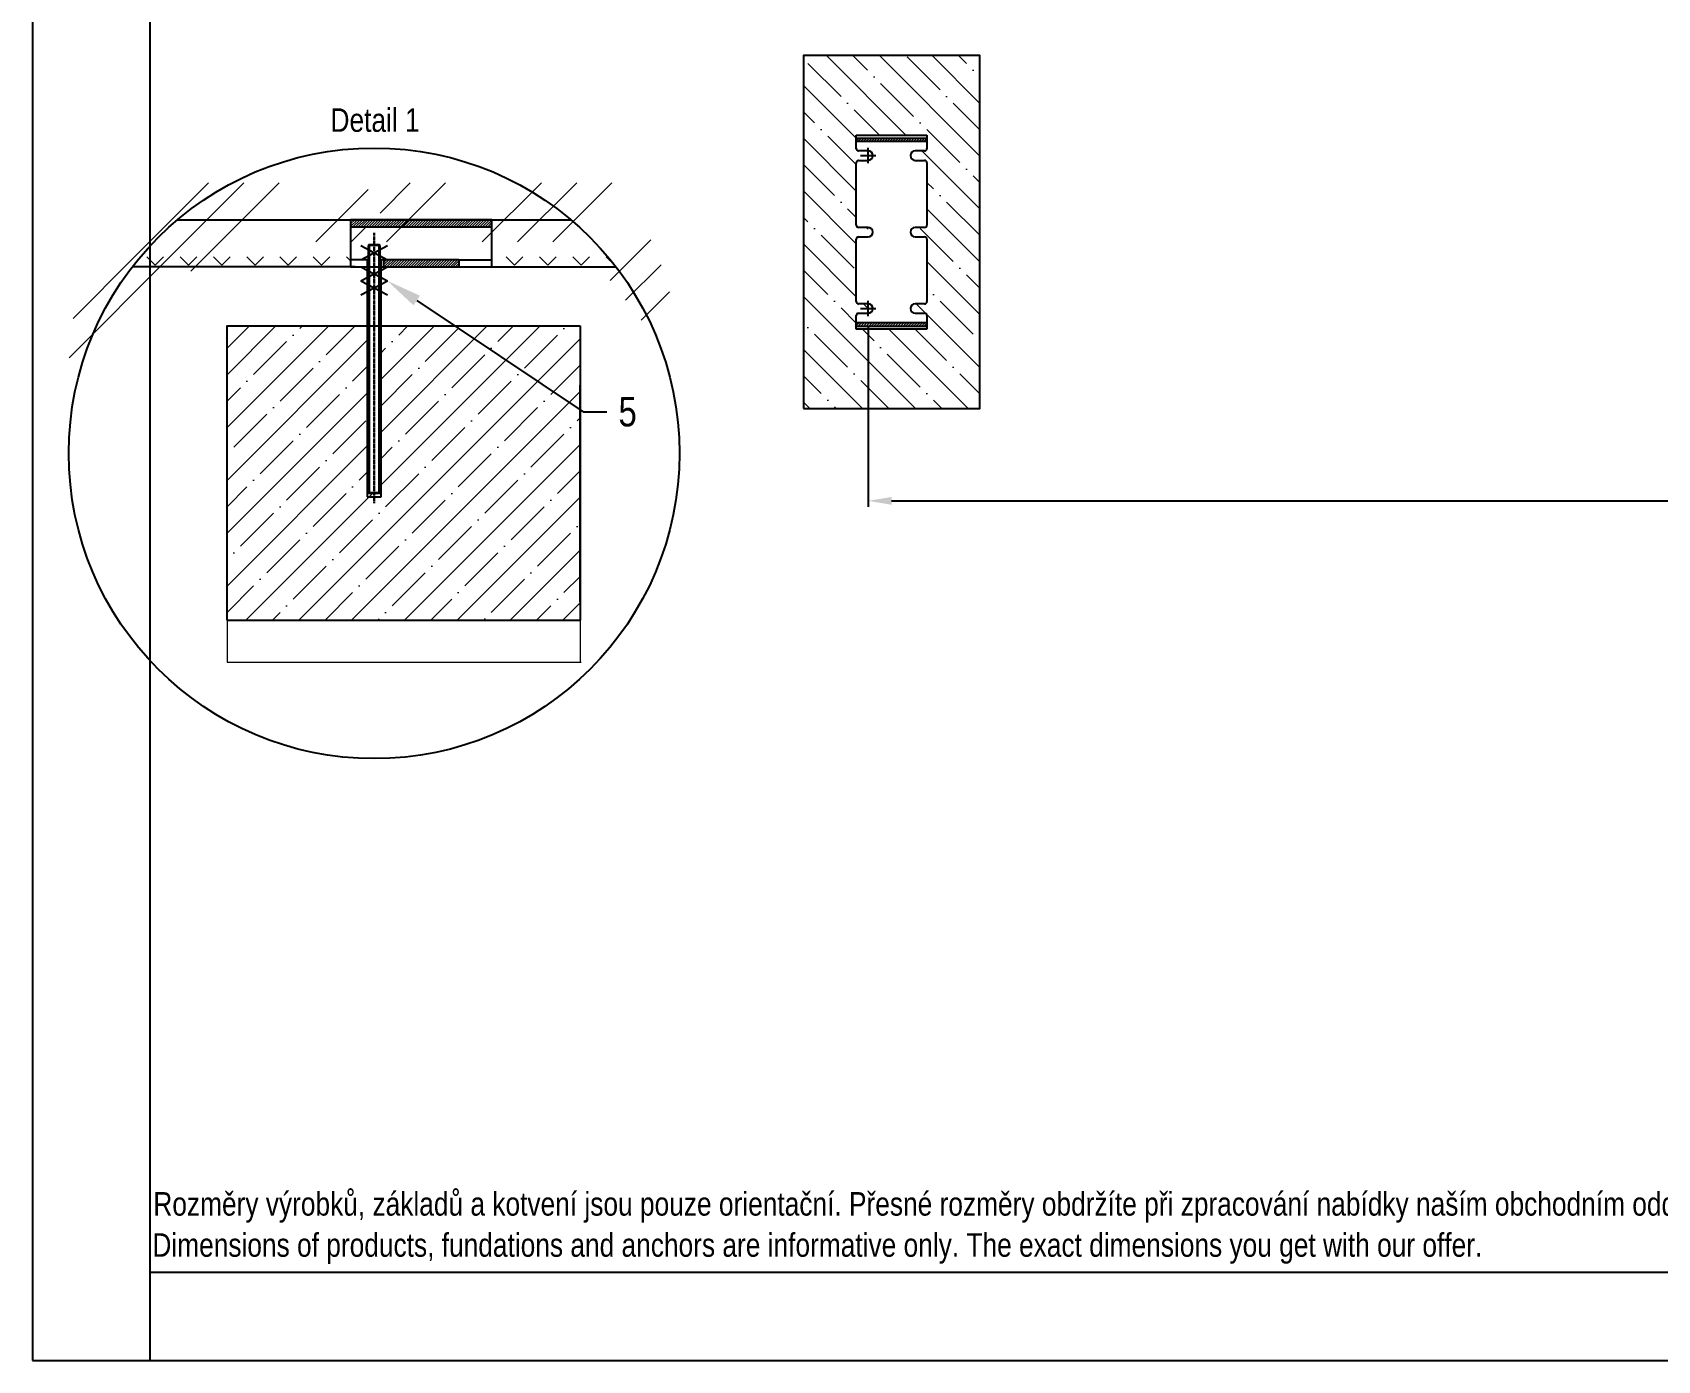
# Model space of a CAD drawing. Header units: millimetres. Extents: x 4694 to 10904, y 3135 to 7625.
# Drawn here: x 4694 to 7457, y 3135 to 5393 of the extents above; entities that cross this region are included whole.
import ezdxf
from ezdxf import colors
from ezdxf.entities.mleader import LeaderData, LeaderLine
from ezdxf.lldxf.tags import DXFTag
from ezdxf.math import Vec2, Vec3

# ---------------------------------------------------------------- set-up
doc = ezdxf.new("R2010")
doc.units = ezdxf.units.MM
doc.header["$LTSCALE"] = 0.1
doc.linetypes.add('DashDot', pattern=[15, 9, -3, 0, -3])
doc.layers.add('Nekreslit', color=6, linetype='Continuous', plot=False)
doc.layers.add('SRAFY', color=251, linetype='Continuous', lineweight=13)
doc.styles.add('SEACAD_Arial', font='arial.ttf', dxfattribs={"width": 0.8})
tags = doc.linetypes.add('CENTER2', pattern=[28.575, 19.05, -3.175, 3.175, -3.175]).pattern_tags.tags
tags[10:11] = [DXFTag(74, 4), DXFTag(75, 0), DXFTag(340, '0'), DXFTag(46, 0.0), DXFTag(50, 0.0), DXFTag(44, 0.0), DXFTag(45, 0.0)]
tags[8:9] = [DXFTag(74, 4), DXFTag(75, 0), DXFTag(340, '0'), DXFTag(46, 0.0), DXFTag(50, 0.0), DXFTag(44, 0.0), DXFTag(45, 0.0)]
tags[6:7] = [DXFTag(74, 4), DXFTag(75, 0), DXFTag(340, '0'), DXFTag(46, 0.0), DXFTag(50, 0.0), DXFTag(44, 0.0), DXFTag(45, 0.0)]
tags[4:5] = [DXFTag(74, 4), DXFTag(75, 0), DXFTag(340, '0'), DXFTag(46, 0.0), DXFTag(50, 0.0), DXFTag(44, 0.0), DXFTag(45, 0.0)]
tags = doc.linetypes.add('HIDDEN2', pattern=[4.7625, 3.175, -1.5875]).pattern_tags.tags
tags[6:7] = [DXFTag(74, 4), DXFTag(75, 0), DXFTag(340, '0'), DXFTag(46, 0.0), DXFTag(50, 0.0), DXFTag(44, 0.0), DXFTag(45, 0.0)]
tags[4:5] = [DXFTag(74, 4), DXFTag(75, 0), DXFTag(340, '0'), DXFTag(46, 0.0), DXFTag(50, 0.0), DXFTag(44, 0.0), DXFTag(45, 0.0)]
doc.dimstyles.new('ISO-25', dxfattribs={"dimtxt": 1.6, "dimasz": 2, "dimexe": 0.5, "dimexo": 1.5, "dimtad": 1, "dimdec": 0, "dimtxsty": 'SEACAD_Arial', "dimcen": 2, "dimadec": 0, "dimazin": 0, "dimtfac": 1, "dimtdec": 0, "dimtmove": 0, "dimatfit": 3, "dimfxl": 1, "dimarcsym": 0})

# ---------------------------------------------------------------- blocks, each defined once
blk = doc.blocks.new('*D11')
at = {"color": 0, "lineweight": -2, "transparency": 16777216}
for p, q in [((6114.8, 4893.8), (6114.8, 4586.9)), ((9314.8, 4893.8), (9314.8, 4586.9)), ((6154.8, 4596.9), (9274.8, 4596.9))]:
    blk.add_line(p, q, dxfattribs=at)
at = {"color": 0, "transparency": 16777216}
for points in [[(6154.8, 4603.5), (6154.8, 4590.2), (6114.8, 4596.9)], [(9274.8, 4603.5), (9274.8, 4590.2), (9314.8, 4596.9)]]:
    blk.add_solid(points, dxfattribs=at)
at = {"layer": 'Defpoints', "color": 0, "transparency": 16777216}
for p in [(6114.8, 4923.8), (9314.8, 4923.8), (9314.8, 4596.9)]:
    blk.add_point(p, dxfattribs=at)
at = {"color": 0, "transparency": 16777216, "insert": (7714.8, 4625.7), "char_height": 32, "attachment_point": 5, "style": 'SEACAD_Arial'}
blk.add_mtext('3200', dxfattribs=at)

msp = doc.modelspace()

# ---------------------------------------------------------------- hatches: boundary and pattern name
at = {"layer": 'SRAFY'}
h = msp.add_hatch(dxfattribs=at)
h.set_pattern_fill('ANSI35', color=256, scale=10, angle=90)
h.set_pattern_definition([(135, (1443.967, -642.73), (-44.9013, -44.9013), []), (135, (1443.967, -597.83), (-44.9013, -44.9013), [79.375, -15.875, 0, -15.875])])
h.paths.add_polyline_path([(6304.9, 5353.8), (6004.9, 5353.8), (6004.9, 4753.8), (6304.9, 4753.8)])
edge = h.paths.add_edge_path(flags=16)
edge.add_line((6094.8, 5218.8), (6214.8, 5218.8))
edge.add_line((6214.8, 5218.8), (6214.8, 5195.8))
edge.add_arc((6210.8, 5195.8), 4, -90, 0, ccw=False)
edge.add_line((6210.8, 5191.8), (6194.8, 5191.8))
edge.add_arc((6194.8, 5183.8), 8, 90, 270)
edge.add_line((6194.8, 5175.8), (6210.8, 5175.8))
edge.add_arc((6210.8, 5171.8), 4, 0, 90, ccw=False)
edge.add_line((6214.8, 5171.8), (6214.8, 5065.8))
edge.add_arc((6210.8, 5065.8), 4, -90, 0, ccw=False)
edge.add_line((6210.8, 5061.8), (6194.8, 5061.8))
edge.add_arc((6194.8, 5053.8), 8, 90, 270)
edge.add_line((6194.8, 5045.8), (6210.8, 5045.8))
edge.add_arc((6210.8, 5041.8), 4, 0, 90, ccw=False)
edge.add_line((6214.8, 5041.8), (6214.8, 4935.8))
edge.add_arc((6210.8, 4935.8), 4, -90, 0, ccw=False)
edge.add_line((6210.8, 4931.8), (6194.8, 4931.8))
edge.add_arc((6194.8, 4923.8), 8, 90, 270)
edge.add_line((6194.8, 4915.8), (6210.8, 4915.8))
edge.add_arc((6210.8, 4911.8), 4, 0, 90, ccw=False)
edge.add_line((6214.8, 4911.8), (6214.8, 4888.8))
edge.add_line((6214.8, 4888.8), (6094.8, 4888.8))
edge.add_line((6094.8, 4888.8), (6094.8, 4911.8))
edge.add_arc((6098.8, 4911.8), 4, 90, 180, ccw=False)
edge.add_line((6098.8, 4915.8), (6114.8, 4915.8))
edge.add_line((6114.8, 4915.8), (6114.8, 4931.8))
edge.add_line((6114.8, 4931.8), (6098.8, 4931.8))
edge.add_arc((6098.8, 4935.8), 4, 180, 270, ccw=False)
edge.add_line((6094.8, 4935.8), (6094.8, 5041.8))
edge.add_arc((6098.8, 5041.8), 4, 90, 180, ccw=False)
edge.add_line((6098.8, 5045.8), (6114.8, 5045.8))
edge.add_line((6114.8, 5045.8), (6114.8, 5061.8))
edge.add_line((6114.8, 5061.8), (6098.8, 5061.8))
edge.add_arc((6098.8, 5065.8), 4, 180, 270, ccw=False)
edge.add_line((6094.8, 5065.8), (6094.8, 5171.8))
edge.add_arc((6098.8, 5171.8), 4, 90, 180, ccw=False)
edge.add_line((6098.8, 5175.8), (6114.8, 5175.8))
edge.add_line((6114.8, 5175.8), (6114.8, 5191.8))
edge.add_line((6114.8, 5191.8), (6098.8, 5191.8))
edge.add_arc((6098.8, 5195.8), 4, 180, 270, ccw=False)
edge.add_line((6094.8, 5195.8), (6094.8, 5218.8))
h.paths.add_polyline_path([(6094.8, 5213.8), (6214.8, 5213.8), (6214.8, 5207.8), (6094.8, 5207.8)], flags=0)
h.paths.add_polyline_path([(6094.8, 4899.8), (6214.8, 4899.8), (6214.8, 4893.8), (6094.8, 4893.8)], flags=0)
h.paths.add_polyline_path([(9204.9, 5353.8), (9204.9, 4753.8), (9504.9, 4753.8), (9504.9, 5353.8)])
edge = h.paths.add_edge_path(flags=16)
edge.add_line((9294.8, 5218.8), (9414.8, 5218.8))
edge.add_line((9414.8, 5218.8), (9414.8, 5195.8))
edge.add_arc((9410.8, 5195.8), 4, -90, 0, ccw=False)
edge.add_line((9410.8, 5191.8), (9394.8, 5191.8))
edge.add_arc((9394.8, 5183.8), 8, 90, 270)
edge.add_line((9394.8, 5175.8), (9410.8, 5175.8))
edge.add_arc((9410.8, 5171.8), 4, 0, 90, ccw=False)
edge.add_line((9414.8, 5171.8), (9414.8, 5065.8))
edge.add_arc((9410.8, 5065.8), 4, -90, 0, ccw=False)
edge.add_line((9410.8, 5061.8), (9394.8, 5061.8))
edge.add_arc((9394.8, 5053.8), 8, 90, 270)
edge.add_line((9394.8, 5045.8), (9410.8, 5045.8))
edge.add_arc((9410.8, 5041.8), 4, 0, 90, ccw=False)
edge.add_line((9414.8, 5041.8), (9414.8, 4935.8))
edge.add_arc((9410.8, 4935.8), 4, -90, 0, ccw=False)
edge.add_line((9410.8, 4931.8), (9394.8, 4931.8))
edge.add_arc((9394.8, 4923.8), 8, 90, 270)
edge.add_line((9394.8, 4915.8), (9410.8, 4915.8))
edge.add_arc((9410.8, 4911.8), 4, 0, 90, ccw=False)
edge.add_line((9414.8, 4911.8), (9414.8, 4888.8))
edge.add_line((9414.8, 4888.8), (9294.8, 4888.8))
edge.add_line((9294.8, 4888.8), (9294.8, 4911.8))
edge.add_arc((9298.8, 4911.8), 4, 90, 180, ccw=False)
edge.add_line((9298.8, 4915.8), (9314.8, 4915.8))
edge.add_line((9314.8, 4915.8), (9314.8, 4931.8))
edge.add_line((9314.8, 4931.8), (9298.8, 4931.8))
edge.add_arc((9298.8, 4935.8), 4, 180, 270, ccw=False)
edge.add_line((9294.8, 4935.8), (9294.8, 5041.8))
edge.add_arc((9298.8, 5041.8), 4, 90, 180, ccw=False)
edge.add_line((9298.8, 5045.8), (9314.8, 5045.8))
edge.add_line((9314.8, 5045.8), (9314.8, 5061.8))
edge.add_line((9314.8, 5061.8), (9298.8, 5061.8))
edge.add_arc((9298.8, 5065.8), 4, 180, 270, ccw=False)
edge.add_line((9294.8, 5065.8), (9294.8, 5171.8))
edge.add_arc((9298.8, 5171.8), 4, 90, 180, ccw=False)
edge.add_line((9298.8, 5175.8), (9314.8, 5175.8))
edge.add_line((9314.8, 5175.8), (9314.8, 5191.8))
edge.add_line((9314.8, 5191.8), (9298.8, 5191.8))
edge.add_arc((9298.8, 5195.8), 4, 180, 270, ccw=False)
edge.add_line((9294.8, 5195.8), (9294.8, 5218.8))
h.paths.add_polyline_path([(9294.8, 5213.8), (9414.8, 5213.8), (9414.8, 5207.8), (9294.8, 5207.8)], flags=0)
h.paths.add_polyline_path([(9294.8, 4899.8), (9414.8, 4899.8), (9414.8, 4893.8), (9294.8, 4893.8)], flags=0)
h = msp.add_hatch(dxfattribs=at)
h.set_pattern_fill('ANSI31', color=256)
h.set_pattern_definition([(45, (1463.115, -4217.6645), (-2.245064, 2.245064), [])])
h.paths.add_polyline_path([(6214.8, 4899.8), (6094.8, 4899.8), (6094.8, 4893.8), (6214.8, 4893.8)])
h.paths.add_polyline_path([(6214.8, 5213.8), (6094.8, 5213.8), (6094.8, 5207.8), (6214.8, 5207.8)])
h = msp.add_hatch(dxfattribs=at)
h.set_pattern_fill('GOST_GROUND', color=256, scale=20)
h.set_pattern_definition([(45, (-2203.78, 768.44), (282.8427, -2e-14), [400]), (45, (-2143.78, 768.44), (282.8427, -2e-14), [400]), (45, (-2083.78, 768.44), (282.8427, -2e-14), [400])])
edge = h.paths.add_edge_path()
edge.add_line((5265.2, 5137.6), (5243.2, 5137.6))
edge.add_line((5243.2, 5137.6), (4864.3, 5137.6))
edge.add_arc((5275.2, 4820.4), 519.1, 142.3369, 180)
edge.add_line((4756.1, 4820.4), (5025.2, 5037))
edge.add_line((5025.2, 5037), (5265.2, 5037))
edge.add_line((5265.2, 5037), (5265.2, 5137.6))
edge = h.paths.add_edge_path()
edge.add_line((5686.1, 5137.6), (5307.2, 5137.6))
edge.add_line((5307.2, 5137.6), (5285.2, 5137.6))
edge.add_line((5285.2, 5137.6), (5285.2, 5037))
edge.add_line((5285.2, 5037), (5625.2, 5037))
edge.add_line((5625.2, 5037), (5794.3, 4820.4))
edge.add_arc((5275.2, 4820.4), 519.1, 0, 37.6631)
h = msp.add_hatch(dxfattribs=at)
h.set_pattern_fill('ANSI31', color=256)
h.set_pattern_definition([(45, (1643.9668, -642.73), (-2.245064, 2.245064), [])])
h.paths.add_polyline_path([(5475.2, 5074.9), (5235.2, 5074.9), (5235.2, 5062.9), (5475.2, 5062.9)])
h.paths.add_polyline_path([(5419.2, 5006.9), (5291.2, 5006.9), (5291.2, 4994.9), (5419.2, 4994.9)])
h = msp.add_hatch(dxfattribs=at)
h.set_pattern_fill('TERACO', color=256, scale=20)
h.set_pattern_definition([(45, (-3582.32, -319.8), (-28.28427, 28.28427), [20, -20]), (135, (-3525.75, -319.8), (-28.28427, -28.28427), [20, -20])])
h.paths.add_polyline_path([(4864.5, 4994.9), (4864.5, 5017.9), (5235.2, 5017.9), (5235.2, 4994.9)])
h = msp.add_hatch(dxfattribs=at)
h.set_pattern_fill('TERACO', color=256, scale=20)
h.set_pattern_definition([(45, (-2971.382, -319.8), (-28.28427, 28.28427), [20, -20]), (135, (-2914.813, -319.8), (-28.28427, -28.28427), [20, -20])])
h.paths.add_polyline_path([(5475.4, 4994.9), (5475.4, 5017.9), (5677, 5017.9), (5677, 4994.9)])
h = msp.add_hatch(dxfattribs=at)
h.set_pattern_fill('ANSI35', color=256, scale=10)
h.set_pattern_definition([(45, (-2203.78, 725.39), (-44.9013, 44.90127), []), (45, (-2158.88, 725.39), (-44.9013, 44.90127), [79.375, -15.875, 0, -15.875])])
h.paths.add_polyline_path([(5625.2, 4894.3), (5285.2, 4894.3), (5285.2, 4609.6), (5265.2, 4609.6), (5265.2, 4894.3), (5025.2, 4894.3), (5025.2, 4394.3), (5625.2, 4394.3)])

# ---------------------------------------------------------------- linework, layer by layer
for p, q in [((6094.8, 5195.3), (6094.8, 5218.8)), ((6094.8, 5218.8), (6214.8, 5218.8)), ((6214.8, 5218.8), (6214.8, 5195.3)), ((6214.8, 5171.8), (6214.8, 5065.8)), ((4941, 5074.9), (5609.4, 5074.9)), ((5252.7, 5030.9), (5297.7, 5006.9)), ((5252.7, 5006.9), (5297.7, 5030.9)), ((5266.8, 5032.9), (5283.6, 5032.9)), ((5266.8, 5032.9), (5266.8, 4609.6)), ((5283.6, 4609.6), (5283.6, 5032.9)), ((6214.8, 5041.8), (6214.8, 4935.7)), ((5265.2, 5006.9), (5235.2, 5006.9)), ((5291.2, 5006.9), (5285.2, 5006.9)), ((5419.2, 5006.9), (5475.2, 5006.9)), ((5243.2, 4994.9), (4864.3, 4994.9)), ((5243.2, 4994.9), (5686.1, 4994.9)), ((5252.7, 4994.9), (5297.7, 4970.9)), ((5252.7, 4970.9), (5297.7, 4994.9)), ((5307.2, 4994.9), (5686.1, 4994.9)), ((5252.7, 4970.9), (5297.7, 4946.9)), ((5252.7, 4946.9), (5297.7, 4970.9)), ((5025.2, 4794.6), (5025.2, 4895.2)), ((6214.8, 4912.3), (6214.8, 4888.8)), ((6214.8, 4888.8), (6094.8, 4888.8))]:
    msp.add_line(p, q)
at = {"linetype": 'CENTER2', "ltscale": 0.1}
for p, q in [((6114.8, 5170.8), (6114.8, 5196.9)), ((6101.8, 5183.8), (6127.9, 5183.8)), ((6101.8, 4923.8), (6127.9, 4923.8)), ((6114.8, 4910.8), (6114.8, 4936.9))]:
    msp.add_line(p, q, dxfattribs=at)
at = {"ltscale": 0.5}
for p, q in [((6114.8, 5191.8), (6098.8, 5191.8)), ((6098.8, 5175.8), (6114.8, 5175.8)), ((6210.8, 5191.8), (6194.8, 5191.8)), ((6194.8, 5175.8), (6210.8, 5175.8)), ((5235.2, 5062.9), (5475.2, 5062.9)), ((6114.8, 5061.8), (6098.8, 5061.8)), ((6210.8, 5061.8), (6194.8, 5061.8)), ((6098.8, 5045.8), (6114.8, 5045.8)), ((6194.8, 5045.8), (6210.8, 5045.8)), ((5419.2, 5006.9), (5291.2, 5006.9)), ((6114.8, 4931.8), (6098.8, 4931.8)), ((6210.8, 4931.8), (6194.8, 4931.8)), ((6098.8, 4915.8), (6114.8, 4915.8)), ((6194.8, 4915.8), (6210.8, 4915.8))]:
    msp.add_line(p, q, dxfattribs=at)
at = {"color": 7, "linetype": 'HIDDEN2'}
for p, q in [((5266.8, 5032.9), (5265.2, 5031.3)), ((5285.2, 5031.3), (5265.2, 5031.3)), ((5285.2, 5031.3), (5283.6, 5032.9)), ((5263.2, 5004.9), (5263.2, 4794.6)), ((5287.2, 4794.6), (5287.2, 5004.9)), ((5265.2, 4994.9), (5265.2, 4994.8)), ((5285.2, 4994.8), (5285.2, 4994.9)), ((5263.2, 4794.6), (5263.2, 4603.6)), ((5287.2, 4603.6), (5287.2, 4794.6)), ((5263.2, 4603.6), (5287.2, 4603.6)), ((5265.2, 4611.2), (5285.2, 4611.2)), ((5265.2, 4611.2), (5266.8, 4609.6)), ((5275.2, 4609.6), (5266.8, 4609.6)), ((5283.6, 4609.6), (5275.2, 4609.6)), ((5283.6, 4609.6), (5285.2, 4611.2))]:
    msp.add_line(p, q, dxfattribs=at)
at = {"color": 7, "linetype": 'Continuous'}
for p, q in [((5265.2, 5031.3), (5265.2, 4611.2)), ((5285.2, 4611.2), (5285.2, 5031.3)), ((5025.2, 4394.3), (5025.2, 4894.3)), ((5025.2, 4894.3), (5625.2, 4894.3)), ((5625.2, 4894.3), (5625.2, 4394.3)), ((5625.2, 4894.3), (5625.2, 4394.3)), ((5625.2, 4425.3), (5625.2, 4793.6)), ((5025.2, 4394.3), (5625.2, 4394.3))]:
    msp.add_line(p, q, dxfattribs=at)
at = {"color": 7, "linetype": 'DashDot', "lineweight": 30}
msp.add_line((5275.2, 4592.9), (5275.2, 5052.8), dxfattribs=at)
at = {"linetype": 'HIDDEN2', "ltscale": 0.1}
for p, q in [((5291.2, 5006.9), (5291.2, 4994.9)), ((5419.2, 5006.9), (5419.2, 4994.9))]:
    msp.add_line(p, q, dxfattribs=at)
msp.add_lwpolyline([(6004.9, 4753.8), (6304.9, 4753.8), (6304.9, 5353.8), (6004.9, 5353.8)], close=True)
at = {"ltscale": 0.5}
for points in [[(6214.8, 5213.8), (6214.8, 5207.8), (6094.8, 5207.8), (6094.8, 5213.8)], [(6214.8, 4893.8), (6214.8, 4899.8), (6094.8, 4899.8), (6094.8, 4893.8)]]:
    msp.add_lwpolyline(points, close=True, dxfattribs=at)
for points in [[(6094.8, 5065.8), (6094.8, 5171.8)], [(6094.8, 4935.8), (6094.8, 5041.8)], [(6094.8, 4888.8), (6094.8, 4911.8)]]:
    msp.add_lwpolyline(points)
at = {"color": 0, "ltscale": 0.5}
msp.add_lwpolyline([(5475.2, 5074.9), (5235.2, 5074.9), (5235.2, 4994.9), (5475.2, 4994.9)], close=True, dxfattribs=at)
at = {"color": 7, "linetype": 'Continuous'}
msp.add_circle((5275.2, 4677.7), 519.1, dxfattribs=at)
at = {"ltscale": 0.5}
for centre, radius, start, end in [((6098.8, 5195.8), 4, 180, 270), ((6210.8, 5195.8), 4, 270, 0), ((6098.8, 5171.8), 4, 90, 180), ((6114.8, 5183.8), 8, 270, 90), ((6194.8, 5183.8), 8, 90, 270), ((6210.8, 5171.8), 4, 0, 90), ((6098.8, 5065.8), 4, 180, 270), ((6114.8, 5053.8), 8, 270, 90), ((6194.8, 5053.8), 8, 90, 270), ((6210.8, 5065.8), 4, 270, 0), ((6098.8, 5041.8), 4, 90, 180), ((6210.8, 5041.8), 4, 0, 90), ((6098.8, 4935.8), 4, 180, 270), ((6114.8, 4923.8), 8, 270, 90), ((6194.8, 4923.8), 8, 90, 270), ((6210.8, 4935.8), 4, 270, 0), ((6098.8, 4911.8), 4, 90, 180), ((6210.8, 4911.8), 4, 0, 90)]:
    msp.add_arc(centre, radius, start, end, dxfattribs=at)
at = {"layer": 'Nekreslit'}
msp.add_line((4894, 3285.5), (9703.9, 3285.2), dxfattribs=at)
for points in [[(4694.4, 3135.3), (10904.4, 3135.3), (10904.4, 7625.3), (4694.4, 7625.3)], [(4894, 3135.3), (9504.3, 3135.3), (9504.3, 7125.3), (4894, 7125.3)]]:
    msp.add_lwpolyline(points, close=True, dxfattribs=at)
at = {"layer": 'SRAFY'}
for p, q in [((5025.2, 4394.3), (5025.2, 4322.4)), ((5625.2, 4394.3), (5625.2, 4322.4)), ((5025.2, 4322.4), (5627, 4322.4))]:
    msp.add_line(p, q, dxfattribs=at)

# ---------------------------------------------------------------- texts
at = {"style": 'SEACAD_Arial', "width": 0.8}
for s, p in [('Rozměry výrobků, základů a kotvení jsou pouze orientační. Přesné rozměry obdržíte při zpracování nabídky naším obchodním oddělením.', (4899.8, 3381.6)), ('Dimensions of products, fundations and anchors are informative only. The exact dimensions you get with our offer.', (4898.2, 3311.7))]:
    msp.add_text(s, height=39.9982, dxfattribs=at).set_placement(p)
at = {"insert": (5201, 5264.3), "char_height": 40, "attachment_point": 1, "style": 'SEACAD_Arial'}
msp.add_mtext_dynamic_manual_height_columns('Detail 1', width=226.121, gutter_width=200, heights=[0], dxfattribs=at)

# ---------------------------------------------------------------- dimensions: what is measured, and where the dimension line sits
dim = msp.add_linear_dim(base=(9314.8, 4596.9), p1=(6114.8, 4923.8), p2=(9314.8, 4923.8), dimstyle='ISO-25', override={"dimrnd": 10})
dim.commit()
dim.dimension.update_dxf_attribs({"geometry": '*D11', "text_midpoint": (7714.8, 4625.7)})

# ---------------------------------------------------------------- leaders
ml = msp.add_multileader_mtext('Standard')
ml.set_content('5', color=256, style='SEACAD_Arial')
ml.set_leader_properties()
ml.build(insert=Vec2(0, 0))
ml.multileader.update_dxf_attribs({"text_right_attachment_type": 6, "dogleg_length": 2, "arrow_head_size": 60, "scale": 20})
ctx = ml.context
ctx.base_point, ctx.scale, ctx.char_height, ctx.arrow_head_size, ctx.landing_gap_size, ctx.plane_origin = Vec3(5670.6, 4748.1), 20, 50, 60, 20, Vec3(5159.9, 4885.8)
ctx.right_attachment = 6
notes = []
notes.append((ctx, [(0, (1, 1, 0), (5630.6, 4748.1), (1, 0), 40, [(0, [(5297.7, 4970.9)], 0, [])])]))
ctx.mtext.insert, ctx.mtext.flow_direction = Vec3(5690.6, 4773.5), 5
for ctx, leaders in notes:
    for number, flags, end, landing, length, lines in leaders:
        leader = LeaderData()
        leader.index, (leader.has_last_leader_line, leader.has_dogleg_vector, leader.attachment_direction) = number, flags
        leader.last_leader_point, leader.dogleg_vector, leader.dogleg_length = Vec3(end), Vec3(landing), length
        for number, points, colour, breaks in lines:
            line = LeaderLine()
            line.index, line.vertices, line.color, line.breaks = number, Vec3.list(points), colors.encode_raw_color(colour), breaks
            leader.lines.append(line)
        ctx.leaders.append(leader)

doc.saveas('drawing.dxf')
